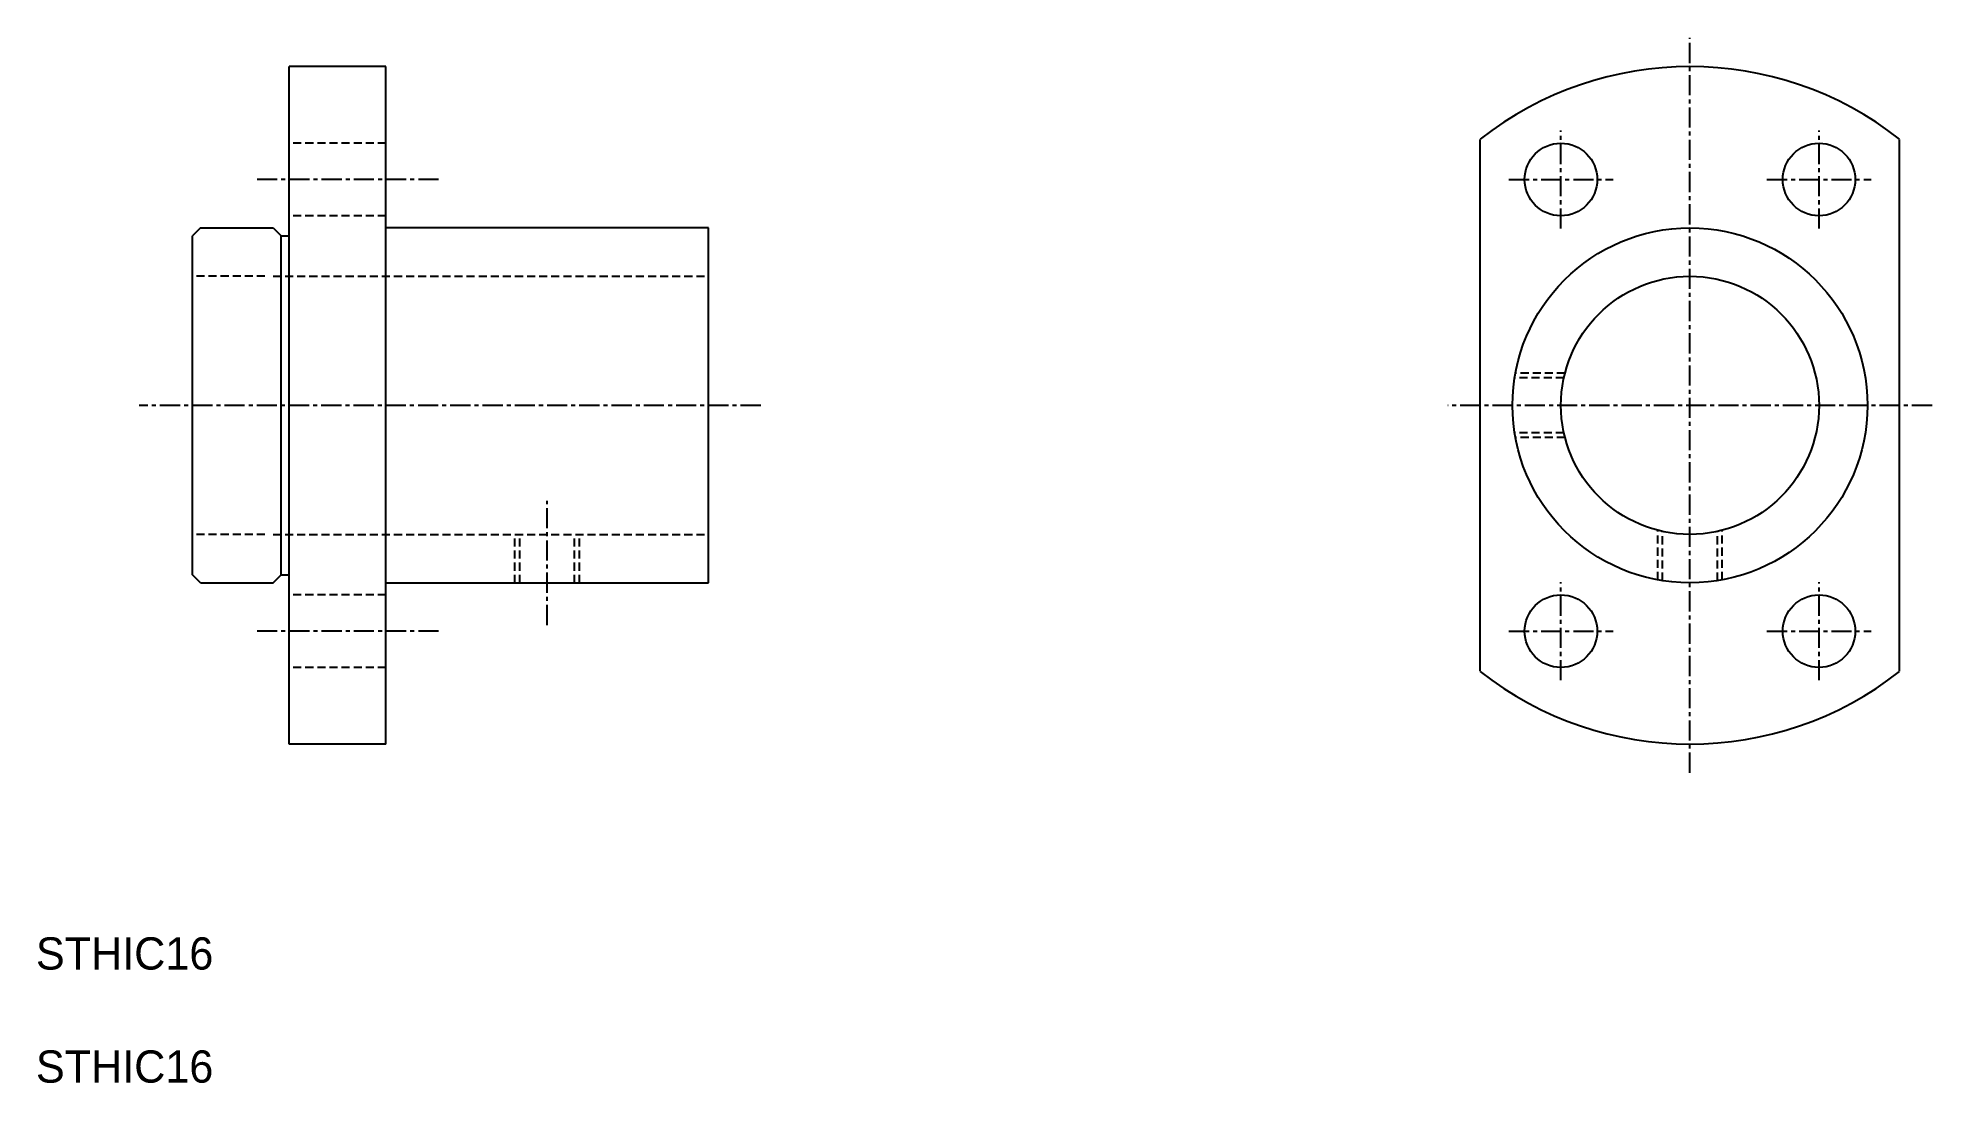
# Model space of a CAD drawing. Extents: x 10 to 128, y 10 to 75.
import ezdxf

# ---------------------------------------------------------------- set-up
doc = ezdxf.new("R2010")
doc.units = 0
doc.linetypes.add('CENTER', pattern=[2, 1.25, -0.25, 0.25, -0.25])
doc.linetypes.add('DASHED', pattern=[0.75, 0.5, -0.25])
doc.layers.get('0').update_dxf_attribs({"linetype": 'CONTINUOUS'})
doc.layers.add('CENTER', color=1, linetype='CENTER')

msp = doc.modelspace()

# ---------------------------------------------------------------- linework, layer by layer
at = {"color": 7, "linetype": 'CONTINUOUS'}
for p, q in [((25.7, 30.99), (25.7, 72.99)), ((31.7, 72.99), (25.7, 72.99)), ((31.7, 30.99), (31.7, 72.99)), ((99.55, 35.5), (99.55, 68.48)), ((125.55, 35.5), (125.55, 68.48)), ((20.2, 62.99), (19.7, 62.49)), ((19.7, 41.49), (19.7, 62.49)), ((20.2, 62.99), (24.7, 62.99)), ((24.7, 62.99), (25.2, 62.49)), ((25.2, 41.49), (25.2, 62.49)), ((25.2, 62.49), (25.7, 62.49)), ((51.7, 62.99), (31.7, 62.99)), ((51.7, 40.99), (51.7, 62.99)), ((20.2, 40.99), (19.7, 41.49)), ((24.7, 40.99), (25.2, 41.49)), ((25.2, 41.49), (25.7, 41.49)), ((20.2, 40.99), (24.7, 40.99)), ((31.7, 40.99), (51.7, 40.99)), ((31.7, 30.99), (25.7, 30.99))]:
    msp.add_line(p, q, dxfattribs=at)
at = {"color": 3, "linetype": 'DASHED'}
for p, q in [((31.7, 68.24), (25.7, 68.24)), ((31.7, 63.74), (25.7, 63.74)), ((24.2, 59.99), (19.7, 59.99)), ((24.7, 59.99), (51.7, 59.99)), ((104.73, 53.69), (101.68, 53.69)), ((104.8, 53.99), (101.73, 53.99)), ((104.73, 50.29), (101.68, 50.29)), ((104.8, 49.99), (101.73, 49.99)), ((24.2, 43.99), (19.7, 43.99)), ((24.7, 43.99), (51.7, 43.99)), ((39.7, 40.99), (39.7, 43.99)), ((40, 40.99), (40, 43.99)), ((43.4, 40.99), (43.4, 43.99)), ((43.7, 40.99), (43.7, 43.99)), ((110.55, 41.17), (110.55, 44.24)), ((110.85, 41.12), (110.85, 44.17)), ((114.25, 41.12), (114.25, 44.17)), ((114.55, 41.17), (114.55, 44.24)), ((31.7, 40.24), (25.7, 40.24)), ((31.7, 35.74), (25.7, 35.74))]:
    msp.add_line(p, q, dxfattribs=at)
at = {"color": 7, "linetype": 'CONTINUOUS'}
for centre, radius in [((104.55, 65.99), 2.25), ((120.55, 65.99), 2.25), ((112.55, 51.99), 11), ((112.55, 51.99), 8), ((104.55, 37.99), 2.25), ((120.55, 37.99), 2.25)]:
    msp.add_circle(centre, radius, dxfattribs=at)
for start, end in [(51.7534, 128.2466), (231.7534, 308.2466)]:
    msp.add_arc((112.55, 51.99), 21, start, end, dxfattribs=at)
at = {"layer": 'CENTER', "color": 1, "linetype": 'CENTER'}
for p, q in [((112.55, 29.21), (112.55, 74.77)), ((104.55, 62.95), (104.55, 69.03)), ((120.55, 62.95), (120.55, 69.03)), ((34.96, 65.99), (23.61, 65.99)), ((101.32, 65.99), (107.78, 65.99)), ((117.32, 65.99), (123.78, 65.99)), ((54.94, 51.99), (16.41, 51.99)), ((127.56, 51.99), (97.53, 51.99)), ((41.7, 38.37), (41.7, 46.08)), ((104.55, 34.95), (104.55, 41.03)), ((120.55, 34.95), (120.55, 41.03)), ((34.96, 37.99), (23.61, 37.99)), ((101.32, 37.99), (107.78, 37.99)), ((117.32, 37.99), (123.78, 37.99))]:
    msp.add_line(p, q, dxfattribs=at)

# ---------------------------------------------------------------- texts
at = {"color": 7, "linetype": 'CONTINUOUS'}
for p in [(10, 17.01), (10, 10)]:
    msp.add_text('STHIC16', height=2, dxfattribs=at).set_placement(p)

doc.saveas('drawing.dxf')
